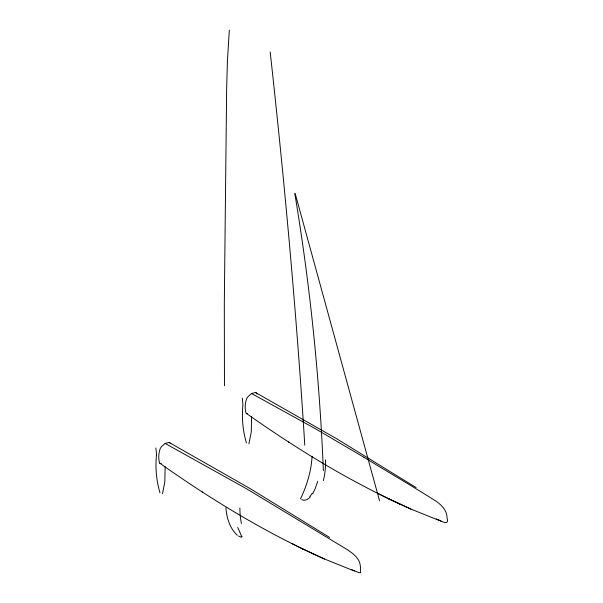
<?xml version="1.0" encoding="UTF-8"?>
<svg xmlns="http://www.w3.org/2000/svg" width="603" height="603" viewBox="0 0 603 603"><rect width="100%" height="100%" fill="white"/><g stroke="black" fill="none" stroke-linecap="round" stroke-linejoin="round"><path stroke-width="0.9" d="M156.448 455.129C155.22 467.777 156.381 480.546 159.961 492.772M229.336 30.15L227.429 60.903L226.645 88.799L224.308 304.063L224.459 385.694M162.463 493.774L164.8 482.023L165.116 468.486A78.284 45.195 60 0 0 164.951 466.36M248.903 443.868L251.24 432.117L251.557 418.58A78.284 45.195 60 0 0 251.391 416.454M317.691 481.337L315.263 488.528L312.61 493.804M310.228 496.985C308.254 499.314 304.673 501.387 301.719 499.593M170.551 443.65L170.152 443.122A7.048 4.07 -60 0 0 168.946 442.444L165.124 443.424L161.303 446.853A7.048 4.07 -60 0 0 160.097 448.926C158.559 453.298 158.295 458.499 159.546 462.931A4.138 2.389 -60 0 0 160.112 463.368L161.333 463.458M257.157 394.045L256.592 393.216A7.048 4.07 -60 0 0 255.386 392.538L251.564 393.518L247.743 396.955A7.048 4.07 -60 0 0 246.537 399.02C244.999 403.392 244.735 408.593 245.986 413.025A4.138 2.389 -60 0 0 246.552 413.462L247.411 413.59M441.004 521.188L410.545 508.94L388.762 498.817L410.96 509.105M354.564 571.094L324.105 558.845L302.322 548.722L313.424 554.006M353.064 570.197L358.86 572.624L360.541 572.646L360.594 567.649L359.87 563.345L358.604 560.164L356.561 557.195L352.657 553.471L347.63 549.853L246.567 488.784L165.124 443.424M312.965 553.803L324.52 559.011M351.775 569.616L352.416 569.903M437.567 519.417C441.63 520.939 449.499 526.705 447.034 517.743C446.944 509.708 440.454 503.852 434.07 499.947C410.914 485.287 387.194 471.531 363.82 457.202M436.278 518.821L436.919 519.123M388.762 498.817L399.864 504.1M378.533 493.736L389.252 499.065C339.15 474.84 291.724 445.481 246.333 413.349M292.093 543.642L302.812 548.971C252.71 524.746 205.284 495.387 159.893 463.255M251.564 393.518L315.58 428.839L363.782 457.18M255.74 392.651L336.715 438.773L416.108 487.571M169.3 442.557L250.275 488.679L329.668 537.477M238.6 536.037L241.328 537.318L241.713 536.542M288.588 441.984L289.093 442.3M202.148 491.89L202.653 492.206M241.102 535.087L237.763 527.482M295.191 193.616L379.551 500.807M246.401 442.866C242.805 430.64 241.682 417.871 242.888 405.224A47.14 27.218 60 0 0 242.338 398.892L242.24 398.07M294.792 193.518C310.1 285.174 319.598 377.832 323.366 470.679M155.8 447.976L155.913 448.805A47.14 27.218 60 0 1 156.486 455.144M270.189 52.024C284.631 182.807 296.593 313.892 304.786 445.225M312.06 456.23A79.242 45.753 -60 0 1 300.482 498.885M312.068 493.39A23.66 20.721 84.2 0 1 309.852 496.586M325.53 459.901A79.023 53.034 -54 0 1 323.396 480.621M237.363 535.328A79.242 45.753 -60 0 1 225.891 507.749M242.157 536.369A23.66 2.917 48.5 0 1 241.102 535.765M241.441 523.502A79.023 40.115 -68.2 0 1 239.881 508.012"/></g></svg>
